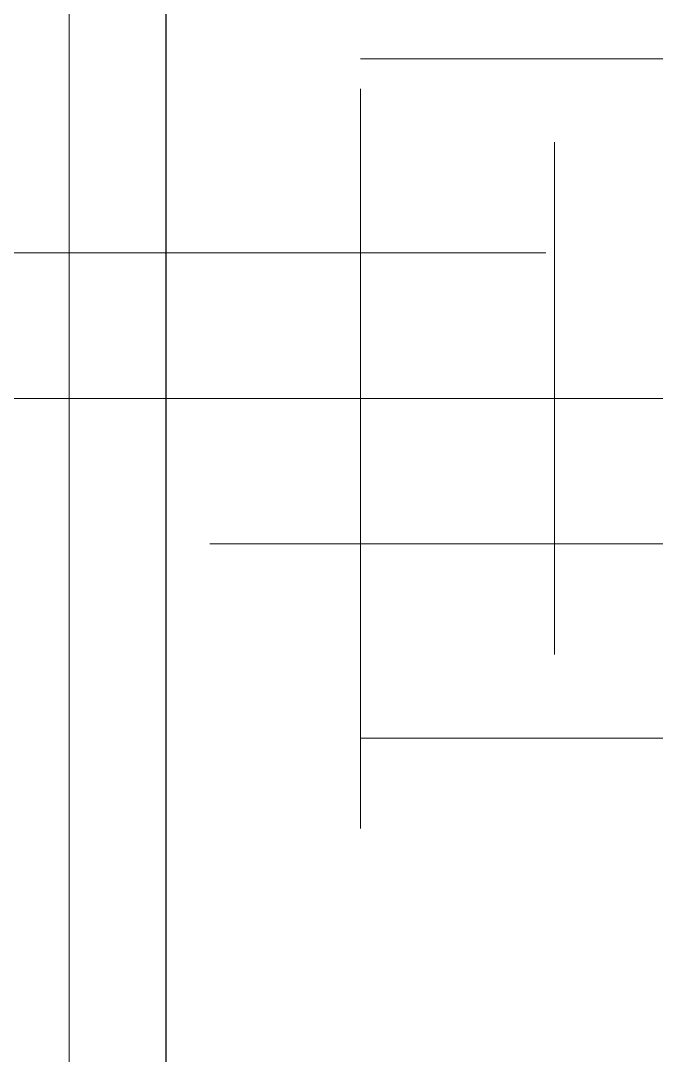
# Model space of a CAD drawing. Header units: millimetres. Extents: x 0 to 38884, y -3675 to 8056.
# Drawn here: x 13246.3 to 13259.4, y 2473.73 to 2495.05 of the extents above; entities that cross this region are included whole.
import ezdxf

# ---------------------------------------------------------------- set-up
doc = ezdxf.new("R2010")
doc.units = ezdxf.units.MM
doc.header["$LTSCALE"] = 2.4
doc.linetypes.add('CENTER2', pattern=[28.575, 19.05, -3.175, 3.175, -3.175])
doc.linetypes.add('HIDDEN', pattern=[9.525, 6.35, -3.175])
doc.layers.add('04_HIDDEN', color=2, linetype='HIDDEN', lineweight=13)
doc.layers.add('05_CENTER', color=4, linetype='CENTER2', lineweight=13)
doc.layers.add('10_DRAFT', color=8, linetype='Continuous', lineweight=0, plot=False)

# ---------------------------------------------------------------- blocks, each defined once
blk = doc.blocks.new('A$C757C1326_1')
at = {"layer": '04_HIDDEN'}
blk.add_lwpolyline([(1242, 3), (1357, 3), (1357, -3), (1242, -3)], close=True, dxfattribs=at)
at = {"layer": '05_CENTER'}
blk.add_line((-13.598, 0), (1372.498, 0), dxfattribs=at)
blk = doc.blocks.new('MUCFC207a_1')
at = {"color": 0}
for p, q in [((-31.723, -7), (31.723, -7)), ((-7, -19.239), (-7, -7)), ((7, -19.239), (7, -7))]:
    blk.add_line(p, q, dxfattribs=at)
at = {"layer": '10_DRAFT'}
for p, q in [((0, -36.4), (0, 8)), ((34.583, -1), (-34.583, -1)), ((-5.276, -11), (5.276, -11))]:
    blk.add_line(p, q, dxfattribs=at)
blk = doc.blocks.new('A$C038C65EF_1')
at = {"color": 0}
blk.add_lwpolyline([(-15, -115), (0, -115), (0, 115), (-15, 115)], close=True, dxfattribs=at)
at = {"layer": '05_CENTER'}
blk.add_line((6, 0), (-186.302, 0), dxfattribs=at)
blk = doc.blocks.new('A$C501748FC_1')
at = {"layer": '05_CENTER'}
blk.add_line((-1560, 0), (4.867, 0), dxfattribs=at)
blk = doc.blocks.new('A$C724029F7_1')
blk.add_blockref('A$C501748FC_1', (0, 0))
blk = doc.blocks.new('A$C52611A06_1')
at = {"rotation": 180}
blk.add_blockref('A$C038C65EF_1', (3, 0), dxfattribs=at)
at = {"layer": '04_HIDDEN', "color": 4, "rotation": 90}
blk.add_blockref('MUCFC207a_1', (15, 0), dxfattribs=at)
at = {"layer": '04_HIDDEN'}
blk.add_blockref('A$C724029F7_1', (283, 0), dxfattribs=at)

msp = doc.modelspace()

# ---------------------------------------------------------------- block references
for name, p in [('A$C757C1326_1', (11931.2958, 2487.2711)), ('A$C52611A06_1', (13231.2958, 2487.2711))]:
    msp.add_blockref(name, p)

doc.saveas('drawing.dxf')
